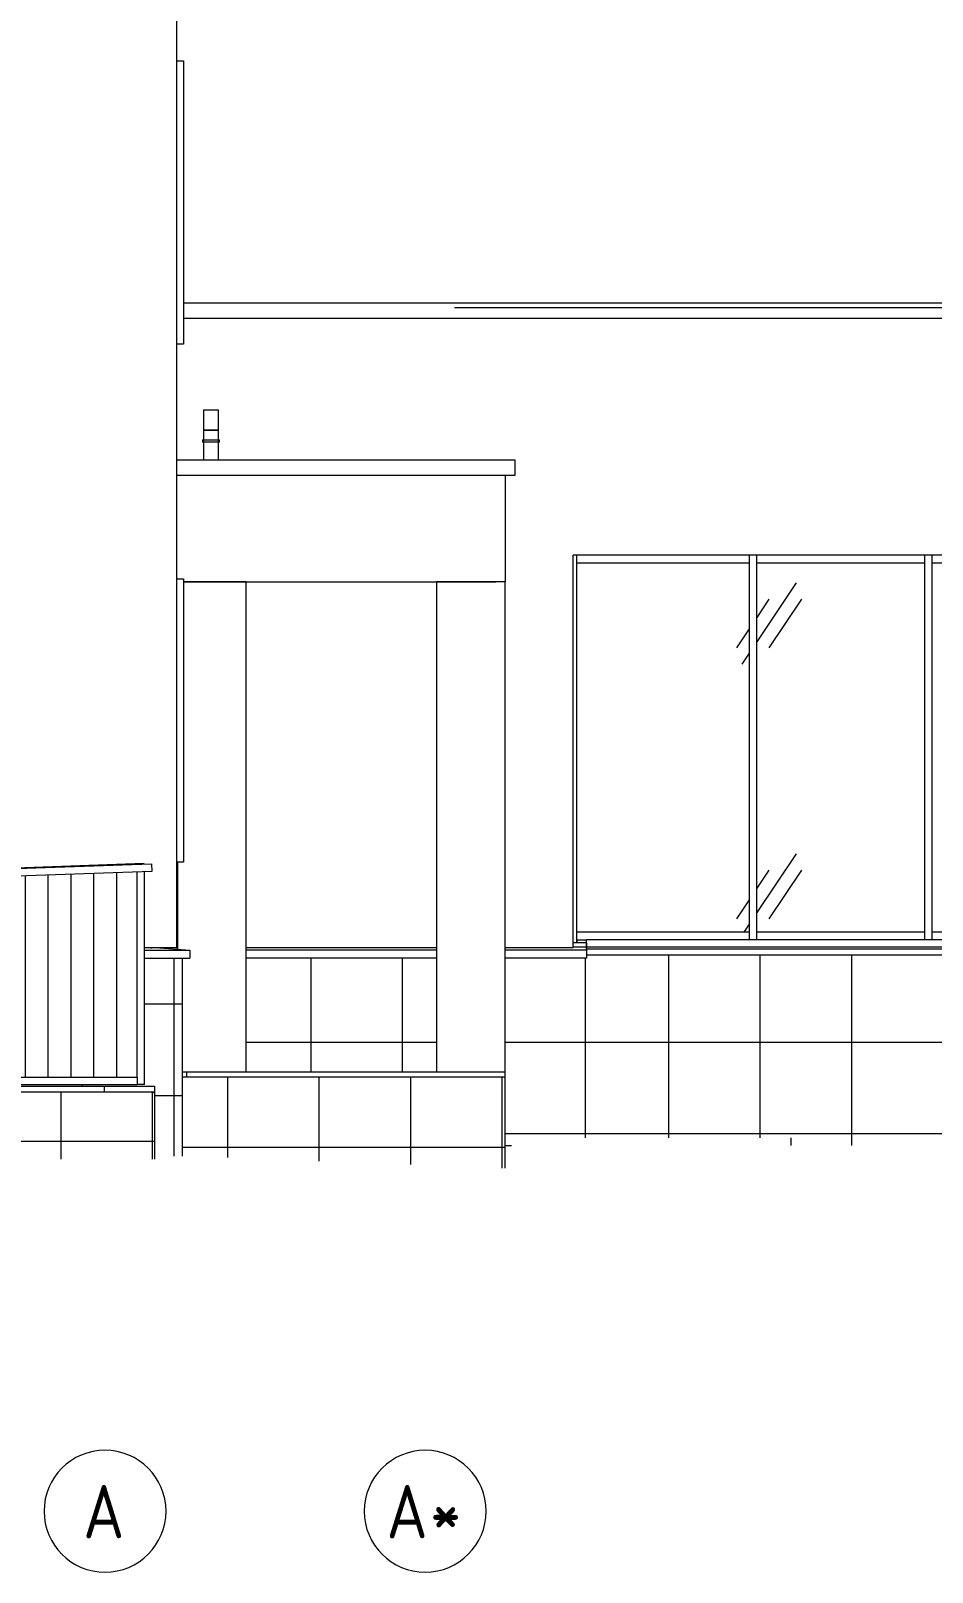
# Model space of a CAD drawing. Header units: millimetres. Extents: x -515342 to 330399, y -224905 to 507333.
# Drawn here: x 195116 to 201028, y -55029 to -44912 of the extents above; entities that cross this region are included whole.
import ezdxf

# ---------------------------------------------------------------- set-up
doc = ezdxf.new("R2010")
doc.units = ezdxf.units.MM
doc.layers.get('0').update_dxf_attribs({"lineweight": 0})
for name, color, linetype, lineweight in [('Витраж', 7, 'Continuous', 0), ('Линии', 7, 'Continuous', 0), ('Обобщенные модели', 7, 'Continuous', 0), ('Ограждение', 7, 'Continuous', 0), ('Оси', 7, 'Continuous', 0), ('Отметки', 7, 'Continuous', 0), ('Панели витража', 7, 'Continuous', 0), ('Перекрытие', 7, 'Continuous', 0), ('Перекрытие штриховка', 7, 'Continuous', 0), ('Стены внутренние', 7, 'Continuous', 0), ('Стены наружные', 7, 'Continuous', 0), ('Стены штриховка поверхности', 7, 'Continuous', 0)]:
    doc.layers.add(name, color=color, linetype=linetype, lineweight=lineweight)
doc.styles.add('GOST Common', font='', dxfattribs={"width": 0.9, "height": 350})
doc.styles.get('GOST Common').set_extended_font_data('GOST Common')
pattern_1 = [(0, (315, 0), (0, 600), []), (90, (315, 0), (-600, 4e-14), [])]
pattern_2 = [(0, (455, -3300), (0, 600), []), (90, (455, -3300), (-600, 4e-14), [])]
pattern_3 = [(0, (3154.5, 50), (0, 600), []), (90, (3154.5, 50), (-600, 4e-14), [])]
pattern_4 = [(236.31, (997.1, 1244.6), (-1777.996, -3556), [641.07, -5769.6]), (236.31, (1032.67, 1137.9), (-1777.996, -3556), [384.64, -6026.03]), (236.31, (819.3, 1137.9), (-1777.996, -3556), [384.64, -6026.03])]
pattern_5 = [(90, (-69.69, 0), (-150, 9e-15), [])]

# ---------------------------------------------------------------- blocks, each defined once
blk = doc.blocks.new('Прямоугольный импост - АР_Откос_Металлический_50х330 Белый Правый-9899489-Фасад Д-А_')
at = {"layer": 'Витраж'}
for p, q in [((470, 2620), (515, 2620)), ((515, 2620), (515, 760)), ((515, 760), (470, 760))]:
    blk.add_line(p, q, dxfattribs=at)
blk = doc.blocks.new('Прямоугольный импост - АР_Откос_Металлический_50х330 Коричневый Правый-9899914-Фасад Д-А_')
at = {"layer": 'Витраж'}
for p, q in [((470, 6020), (515, 6020)), ((515, 6020), (515, 4160)), ((515, 4160), (470, 4160))]:
    blk.add_line(p, q, dxfattribs=at)
blk = doc.blocks.new('ASVP_ОМ_Водосточная труба_На стене - Труба 100_Белая-10082744-Фасад Д-А_')
at = {"layer": 'Обобщенные модели'}
for p, q in [((645, 3595), (645, 3400)), ((645, 3595), (745, 3595)), ((745, 3400), (745, 3595))]:
    blk.add_line(p, q, dxfattribs=at)
blk = doc.blocks.new('Влж_Водосточная труба_Хомут - Хомут-10082757-Фасад Д-А_')
at = {"layer": 'Обобщенные модели'}
for p, q in [((640, 3532), (640, 3517)), ((640, 3532), (750, 3532)), ((750, 3517), (640, 3517)), ((750, 3517), (750, 3532))]:
    blk.add_line(p, q, dxfattribs=at)
blk = doc.blocks.new('TN_Отвод угловой ТехноНИКОЛЬ - Отвод угловой_ с квадратного сечения _100_100мм_ в круглое _100мм_-10082680-Фасад Д-А_')
at = {"layer": 'Обобщенные модели'}
for p, q in [((645, 3730), (645, 3595)), ((645, 3730), (745, 3730)), ((745, 3595), (745, 3730)), ((745, 3595), (645, 3595))]:
    blk.add_line(p, q, dxfattribs=at)
blk = doc.blocks.new('Прямоугольный импост - АР_Откос_Металлический_50х330 Серый Правый_Двери-10016265-Фасад Д-А_')
at = {"layer": 'Витраж'}
blk.add_line((360, 200), (360, 198), dxfattribs=at)
blk = doc.blocks.new('Прямоугольный импост - АР_Импост_50х100 _импост витража_-10131288-Фасад Д-А_')
at = {"layer": 'Витраж'}
for p, q in [((4275, 2725), (4275, 2775)), ((5375, 2775), (5375, 2725)), ((4275, 2725), (5375, 2725))]:
    blk.add_line(p, q, dxfattribs=at)
blk = doc.blocks.new('Прямоугольный импост - АР_Импост_50х100 _импост витража_-9965968-Фасад Д-А_')
at = {"layer": 'Витраж'}
for p, q in [((4225, 275), (4225, 250)), ((4275, 250), (4275, 275))]:
    blk.add_line(p, q, dxfattribs=at)
blk = doc.blocks.new('Прямоугольный импост - АР_Импост_50х100 _импост витража_-10099961-Фасад Д-А_')
at = {"layer": 'Витраж'}
for p, q in [((4225, 2775), (4225, 2750)), ((4275, 2750), (4275, 2775))]:
    blk.add_line(p, q, dxfattribs=at)
blk = doc.blocks.new('Прямоугольный импост - АР_Импост_50х100 _импост витража_-10131281-Фасад Д-А_')
at = {"layer": 'Витраж'}
for p, q in [((5425, 2725), (5425, 2775)), ((6500, 2775), (6500, 2725)), ((5425, 2725), (6500, 2725))]:
    blk.add_line(p, q, dxfattribs=at)
blk = doc.blocks.new('Прямоугольный импост - АР_Импост_50х100 _импост витража_-V81-Фасад Д-А_')
at = {"layer": 'Витраж'}
for p, q in [((5375, 2775), (5375, 2750)), ((5425, 2750), (5425, 2775))]:
    blk.add_line(p, q, dxfattribs=at)
blk = doc.blocks.new('Панели_Витраж ТПТ75_Заполнение - АР_ПанельВитража_Монтажный зазор_100мм-10131292-Фасад Д-А_')
at = {"layer": 'Панели витража'}
for q in [(3159, 250), (3095, 230)]:
    blk.add_line((3095, 250), q, dxfattribs=at)
blk = doc.blocks.new('Прямоугольный импост - АР_Импост_50х100 _импост витража_-10131289-Фасад Д-А_')
at = {"layer": 'Витраж'}
for p, q in [((3095, 2725), (3095, 2775)), ((4225, 2775), (4225, 2725)), ((3095, 2725), (4225, 2725))]:
    blk.add_line(p, q, dxfattribs=at)
blk = doc.blocks.new('Прямоугольный импост - АР_Импост_50х100 _импост витража_-V82-Фасад Д-А_')
at = {"layer": 'Витраж'}
blk.add_line((3095, 230), (3095, 275), dxfattribs=at)
blk = doc.blocks.new('Прямоугольный импост - АР_Импост_50х100 _импост витража_-V83-Фасад Д-А_')
at = {"layer": 'Витраж'}
blk.add_line((3095, 2750), (3095, 2775), dxfattribs=at)
blk = doc.blocks.new('Системная панель - АР_ПанельВитража__Cтекло_СМ4-10131294-Фасад Д-А_')
at = {"layer": 'Панели витража'}
h = blk.add_hatch(dxfattribs=at)
h.set_pattern_fill('FP_1', color=256, style=0, pattern_type=2)
h.set_pattern_definition(pattern_4)
h.paths.add_polyline_path([(3095, 300), (4225, 300), (4225, 2725), (3095, 2725), (3095, 384)])
blk = doc.blocks.new('Системная панель - АР_ПанельВитража__Cтекло_СМ4-10131295-Фасад Д-А_')
at = {"layer": 'Панели витража'}
h = blk.add_hatch(dxfattribs=at)
h.set_pattern_fill('FP_1', color=256, style=0, pattern_type=2)
h.set_pattern_definition(pattern_4)
h.paths.add_polyline_path([(4275, 300), (5375, 300), (5375, 2725), (4275, 2725), (4275, 384)])
blk = doc.blocks.new('Прямоугольный импост - АР_Импост_50х100 _импост витража_-V84-Фасад Д-А_')
at = {"layer": 'Витраж'}
for p, q in [((3095, 250), (3095, 300)), ((4225, 300), (3095, 300)), ((3095, 250), (3159, 250)), ((4225, 300), (4225, 250))]:
    blk.add_line(p, q, dxfattribs=at)
blk = doc.blocks.new('Прямоугольный импост - АР_Импост_50х100 _импост витража_-V85-Фасад Д-А_')
at = {"layer": 'Витраж'}
for p, q in [((4275, 250), (4275, 300)), ((5375, 300), (4275, 300)), ((5375, 300), (5375, 250))]:
    blk.add_line(p, q, dxfattribs=at)
blk = doc.blocks.new('Прямоугольный импост - АР_Импост_50х100 _импост витража_-V86-Фасад Д-А_')
at = {"layer": 'Витраж'}
for p, q in [((5425, 250), (5425, 300)), ((6500, 300), (5425, 300)), ((6500, 300), (6500, 250))]:
    blk.add_line(p, q, dxfattribs=at)
blk = doc.blocks.new('Прямоугольный импост - АР_Импост_50х100 _импост витража_-10099949-Фасад Д-А_')
at = {"layer": 'Витраж'}
blk.add_line((3095, 275), (3095, 2750), dxfattribs=at)
blk = doc.blocks.new('Прямоугольный импост - АР_Импост_50х100 _импост витража_-V87-Фасад Д-А_')
at = {"layer": 'Витраж'}
for p, q in [((4225, 2750), (4225, 275)), ((4275, 275), (4275, 2750))]:
    blk.add_line(p, q, dxfattribs=at)
blk = doc.blocks.new('Ограждение - Ограждение-9986520-Фасад Д-А_')
at = {"layer": 'Ограждение'}
for p, q in [((3159, 202), (3159, 250)), ((6565, 250), (3159, 250)), ((6565, 250), (6565, 202)), ((3159, 190), (3159, 202)), ((6565, 202), (3159, 202)), ((6565, 190), (3159, 190)), ((6565, 150), (3159, 150)), ((6565, 202), (6565, 190)), ((6565, 190), (6565, 150))]:
    blk.add_line(p, q, dxfattribs=at)
blk = doc.blocks.new('Ограждение - Ограждение-9987008-Фасад Д-А_')
at = {"layer": 'Ограждение'}
for p, q in [((3159, 230), (3070, 230)), ((3159, 230), (3159, 202)), ((2175, 182), (925, 182)), ((2175, 130), (925, 130)), ((3159, 182), (2625, 182)), ((3159, 130), (2625, 130)), ((3159, 202), (3070, 202)), ((3159, 202), (3159, 182)), ((3159, 182), (3159, 130))]:
    blk.add_line(p, q, dxfattribs=at)
blk = doc.blocks.new('Ограждение - Ограждение-10017249-Фасад Д-А_')
at = {"layer": 'Ограждение'}
for p, q in [((260, 182), (557, 182)), ((260, 130), (557, 130)), ((330, 200), (557, 182)), ((557, 182), (557, 130))]:
    blk.add_line(p, q, dxfattribs=at)
blk = doc.blocks.new('Прямоугольный импост - АР_Импост_50х50 _труба_-10238068-Фасад Д-А_')
at = {"layer": 'Витраж'}
for p, q in [((-1024, 704), (305, 750)), ((305, 750), (307, 700)), ((307, 700), (-1023, 654))]:
    blk.add_line(p, q, dxfattribs=at)
blk = doc.blocks.new('Системная панель - АР_ПанельВитража_Монолитный поликарбонат 6мм-V124-Фасад Д-А_')
at = {"layer": 'Панели витража'}
h = blk.add_hatch(dxfattribs=at)
h.set_pattern_fill('FP_16', color=256, style=0, pattern_type=2)
h.set_pattern_definition(pattern_5)
h.paths.add_polyline_path([(-999, 704), (255, 748), (255, 753), (-999, 709)])
for p, q in [((-999, 709), (255, 753)), ((-999, 704), (-999, 709)), ((255, 748), (255, 753))]:
    blk.add_line(p, q, dxfattribs=at)
blk = doc.blocks.new('Прямоугольный импост - АР_Импост_50х50 _труба_-10242006-Фасад Д-А_')
at = {"layer": 'Витраж'}
for p, q in [((260, -700), (260, 698)), ((210, -650), (210, -700)), ((260, -700), (210, -700))]:
    blk.add_line(p, q, dxfattribs=at)
blk = doc.blocks.new('Системная панель - АР_ПанельВитража_Монолитный поликарбонат 6мм-10242016-Фасад Д-А_')
at = {"layer": 'Панели витража'}
h = blk.add_hatch(dxfattribs=at)
h.set_pattern_fill('FP_20', color=256, style=0, pattern_type=2)
h.set_pattern_definition(pattern_5)
h.paths.add_polyline_path([(-1027, -650), (210, -650), (210, 697), (-1027, 653), (-1027, -586)])
for p, q in [((-1027, 653), (-1027, -650)), ((210, -650), (210, 697)), ((-1027, -650), (210, -650))]:
    blk.add_line(p, q, dxfattribs=at)
blk = doc.blocks.new('Прямоугольный импост - АР_Импост_50х50 _труба_-10241566-Фасад Д-А_')
at = {"layer": 'Витраж'}
for p, q in [((-1027, -700), (-1027, -650)), ((-1027, -700), (210, -700)), ((210, -650), (210, -700))]:
    blk.add_line(p, q, dxfattribs=at)
blk = doc.blocks.new('СД_Люблино_Фасады_rvt-1-Фасад Д-А_')
at = {"layer": 'Перекрытие штриховка', "true_color": 0xcacaca}
h = blk.add_hatch(dxfattribs=at)
h.set_pattern_fill('FP_14', color=9, style=0, pattern_type=2)
h.set_pattern_definition([(0, (0, 0), (0, 600), []), (90, (0, 0), (-600, 4e-14), [])])
h.paths.add_polyline_path([(240, -750), (325, -750), (325, -710), (-8950, -710), (-8950, -750), (124, -750)])
at = {"layer": 'Стены штриховка поверхности', "true_color": 0xcacaca}
h = blk.add_hatch(dxfattribs=at)
h.set_pattern_fill('FP_4', color=9, style=0, pattern_type=2)
h.set_pattern_definition(pattern_2)
h.paths.add_polyline_path([(405, -1190), (405, 130), (260, 130), (260, -700), (-8785, -700), (-8785, -710), (325, -710), (325, -1190), (356, -1190)])
h = blk.add_hatch(dxfattribs=at)
h.set_pattern_fill('FP_4', color=9, style=0, pattern_type=2)
h.set_pattern_definition(pattern_2)
h.paths.add_polyline_path([(505, -1170), (505, 130), (405, 130), (405, -1170), (472, -1170)])
h = blk.add_hatch(dxfattribs=at)
h.set_pattern_fill('FP_5', color=9, style=0, pattern_type=2)
h.set_pattern_definition(pattern_3)
h.paths.add_polyline_path([(2909, -1100), (3050, -1100), (3050, 130), (2625, 130), (2625, -1100), (2665, -1100)])
h.paths.add_polyline_path([(1749, -615), (2175, -615), (2175, 130), (925, 130), (925, -615), (1517, -615)])
h = blk.add_hatch(dxfattribs=at)
h.set_pattern_fill('FP_5', color=9, style=0, pattern_type=2)
h.set_pattern_definition(pattern_3)
h.paths.add_polyline_path([(3050, -1050), (3150, -1050), (3150, 130), (3050, 130), (3050, -392)])
h = blk.add_hatch(dxfattribs=at)
h.set_pattern_fill('FP_10', color=9, style=0, pattern_type=2)
h.set_pattern_definition([(0, (3100, 50), (0, 600), []), (90, (3100, 50), (-600, 4e-14), [])])
h.paths.add_polyline_path([(6159, -1100), (6590, -1100), (6590, 180), (6565, 180), (6565, 150), (3159, 150), (3159, 130), (3150, 130), (3150, -1050), (4500, -1050), (4500, -1100), (5695, -1100)])
h = blk.add_hatch(dxfattribs=at)
h.set_pattern_fill('FP_13', color=9, style=0, pattern_type=2)
h.set_pattern_definition([(0, (2607.5, -3040), (0, 600), []), (90, (2607.5, -3040), (-600, 4e-14), [])])
h.paths.add_polyline_path([(2625, -1249), (2625, -650), (505, -650), (505, -1170), (588, -1170), (2445, -1242)])
h = blk.add_hatch(dxfattribs=at)
h.set_pattern_fill('FP_3', color=9, style=0, pattern_type=2)
h.set_pattern_definition(pattern_1)
h.paths.add_polyline_path([(-1268, -1190), (305, -1190), (305, -750), (-8900, -750), (-8900, -1000), (-8883, -1000), (-3050, -1190), (-1384, -1190)])
h = blk.add_hatch(dxfattribs=at)
h.set_pattern_fill('FP_3', color=9, style=0, pattern_type=2)
h.set_pattern_definition(pattern_1)
h.paths.add_polyline_path([(305, -1190), (325, -1190), (325, -750), (305, -750), (305, -1169)])
at = {"layer": 'Перекрытие'}
for p, q in [((8300, 2775), (3070, 2775)), ((535, -615), (2625, -615)), ((535, -615), (535, -650)), ((2625, -650), (535, -650)), ((2625, -650), (2625, -615)), ((-8950, -710), (325, -710)), ((325, -750), (-8950, -750)), ((325, -710), (325, -750))]:
    blk.add_line(p, q, dxfattribs=at)
at = {"layer": 'Стены внутренние'}
for p, q in [((470, 200), (470, 14230)), ((2625, 3300), (2625, 2600)), ((3070, 200), (3070, 2775)), ((515, 2600), (2563, 2600)), ((925, 2600), (515, 2600)), ((925, -615), (925, 2600)), ((2625, 2600), (2175, 2600)), ((2175, 2600), (2175, -615)), ((2625, 2600), (2563, 2600)), ((2625, -615), (2625, 2600)), ((475, 760), (475, 188)), ((260, 200), (470, 200)), ((505, 130), (505, -1169)), ((925, 200), (2175, 200)), ((2625, 200), (3070, 200)), ((3150, 130), (3150, -1050)), ((505, -615), (925, -615)), ((2625, -650), (505, -650)), ((2175, -615), (2625, -615)), ((2625, -1249), (2625, -650)), ((305, -750), (-8900, -750)), ((305, -750), (325, -750)), ((325, -750), (325, -1190)), ((2625, -1100), (2665, -1100))]:
    blk.add_line(p, q, dxfattribs=at)
at = {"layer": 'Стены наружные'}
blk.add_line((305, 194), (305, 200), dxfattribs=at)
at = {"layer": 'Витраж', "lineweight": 9}
for name, p in [('Прямоугольный импост - АР_Откос_Металлический_50х330 Коричневый Правый-9899914-Фасад Д-А_', (0, 0)), ('Прямоугольный импост - АР_Импост_50х100 _импост витража_-10131289-Фасад Д-А_', (0, 0)), ('Прямоугольный импост - АР_Импост_50х100 _импост витража_-V83-Фасад Д-А_', (0, 0)), ('Прямоугольный импост - АР_Импост_50х100 _импост витража_-10099949-Фасад Д-А_', (0, 0)), ('Прямоугольный импост - АР_Импост_50х100 _импост витража_-10099961-Фасад Д-А_', (0, 0)), ('Прямоугольный импост - АР_Импост_50х100 _импост витража_-V87-Фасад Д-А_', (0, 0)), ('Прямоугольный импост - АР_Импост_50х100 _импост витража_-10131288-Фасад Д-А_', (0, 0)), ('Прямоугольный импост - АР_Импост_50х100 _импост витража_-V81-Фасад Д-А_', (0, 0)), ('Прямоугольный импост - АР_Импост_50х100 _импост витража_-V87-Фасад Д-А_', (1150, 0)), ('Прямоугольный импост - АР_Импост_50х100 _импост витража_-10131281-Фасад Д-А_', (0, 0)), ('Прямоугольный импост - АР_Откос_Металлический_50х330 Белый Правый-9899489-Фасад Д-А_', (0, 0)), ('Прямоугольный импост - АР_Импост_50х50 _труба_-10238068-Фасад Д-А_', (0, 0)), ('Прямоугольный импост - АР_Импост_50х50 _труба_-10242006-Фасад Д-А_', (0, 0)), ('Прямоугольный импост - АР_Импост_50х100 _импост витража_-V84-Фасад Д-А_', (0, 0)), ('Прямоугольный импост - АР_Импост_50х100 _импост витража_-V82-Фасад Д-А_', (0, 0)), ('Прямоугольный импост - АР_Импост_50х100 _импост витража_-9965968-Фасад Д-А_', (0, 0)), ('Прямоугольный импост - АР_Импост_50х100 _импост витража_-V85-Фасад Д-А_', (0, 0)), ('Прямоугольный импост - АР_Импост_50х100 _импост витража_-9965968-Фасад Д-А_', (1150, 0)), ('Прямоугольный импост - АР_Импост_50х100 _импост витража_-V86-Фасад Д-А_', (0, 0)), ('Прямоугольный импост - АР_Откос_Металлический_50х330 Серый Правый_Двери-10016265-Фасад Д-А_', (0, 0)), ('Прямоугольный импост - АР_Импост_50х50 _труба_-10241566-Фасад Д-А_', (0, 0))]:
    blk.add_blockref(name, p, dxfattribs=at)
at = {"layer": 'Обобщенные модели', "lineweight": 9}
for name in ['TN_Отвод угловой ТехноНИКОЛЬ - Отвод угловой_ с квадратного сечения _100_100мм_ в круглое _100мм_-10082680-Фасад Д-А_', 'ASVP_ОМ_Водосточная труба_На стене - Труба 100_Белая-10082744-Фасад Д-А_', 'Влж_Водосточная труба_Хомут - Хомут-10082757-Фасад Д-А_']:
    blk.add_blockref(name, (0, 0), dxfattribs=at)
at = {"layer": 'Ограждение', "lineweight": 9}
for name in ['Ограждение - Ограждение-9987008-Фасад Д-А_', 'Ограждение - Ограждение-9986520-Фасад Д-А_', 'Ограждение - Ограждение-10017249-Фасад Д-А_']:
    blk.add_blockref(name, (0, 0), dxfattribs=at)
at = {"layer": 'Панели витража', "lineweight": 9}
for name in ['Системная панель - АР_ПанельВитража__Cтекло_СМ4-10131294-Фасад Д-А_', 'Системная панель - АР_ПанельВитража__Cтекло_СМ4-10131295-Фасад Д-А_', 'Системная панель - АР_ПанельВитража_Монолитный поликарбонат 6мм-V124-Фасад Д-А_', 'Системная панель - АР_ПанельВитража_Монолитный поликарбонат 6мм-10242016-Фасад Д-А_', 'Панели_Витраж ТПТ75_Заполнение - АР_ПанельВитража_Монтажный зазор_100мм-10131292-Фасад Д-А_']:
    blk.add_blockref(name, (0, 0), dxfattribs=at)
blk = doc.blocks.new('Ограждение - Ограждение-9856481-Фасад Д-А_')
at = {"layer": 'Ограждение'}
for p, q in [((8370, 4430), (515, 4430)), ((8370, 4330), (8370, 4430)), ((515, 4330), (8370, 4330))]:
    blk.add_line(p, q, dxfattribs=at)
blk = doc.blocks.new('Ограждение - Ограждение-10610195-Фасад Д-А_')
at = {"layer": 'Ограждение'}
for p, q in [((2690, 3400), (470, 3400)), ((2690, 3300), (2690, 3400)), ((470, 3300), (2690, 3300))]:
    blk.add_line(p, q, dxfattribs=at)
blk = doc.blocks.new('Ось сетки - Круг_Ø8 мм-6577-Фасад Д-А_')
at = {"layer": 'Оси'}
for start, end in [(360, 180), (180, 360)]:
    blk.add_arc((0, -3500), 400, start, end, dxfattribs=at)

msp = doc.modelspace()

# ---------------------------------------------------------------- linework, layer by layer
at = {"layer": 'Линии'}
msp.add_line((200102.9839, -52229.182), (200102.9839, -52179.182), dxfattribs=at)
at = {"layer": 'Отметки'}
msp.add_line((197895.0549, -46729.182), (202406.7647, -46729.182), dxfattribs=at)

# ---------------------------------------------------------------- block references
msp.add_blockref('СД_Люблино_Фасады_rvt-1-Фасад Д-А_', (195602.9839, -51129.182))
at = {"layer": 'Ограждение'}
for name in ['Ограждение - Ограждение-9856481-Фасад Д-А_', 'Ограждение - Ограждение-10610195-Фасад Д-А_']:
    msp.add_blockref(name, (195602.9839, -51129.182), dxfattribs=at)
at = {"layer": 'Оси'}
for p in [(195602.9839, -51129.182), (197702.9839, -51129.182)]:
    msp.add_blockref('Ось сетки - Круг_Ø8 мм-6577-Фасад Д-А_', p, dxfattribs=at)

# ---------------------------------------------------------------- texts
at = {"layer": 'Оси', "char_height": 350, "attachment_point": 1, "style": 'GOST Common'}
for s, insert, width in [('\\fGOST Common|b0|i0|c204|p34|;\\W.9;А', (195459.5032, -54456.6486), 346.329), ('\\fGOST Common|b0|i0|c204|p34|;\\W.9;А', (197449.2532, -54456.6486), 346.329), ('\\fGOST Common|b0|i0|c204|p34|;\\W.9;*', (197735.0032, -54456.6486), 266.961937)]:
    msp.add_mtext(s, dxfattribs=dict(at, insert=insert, width=width))

doc.saveas('drawing.dxf')
